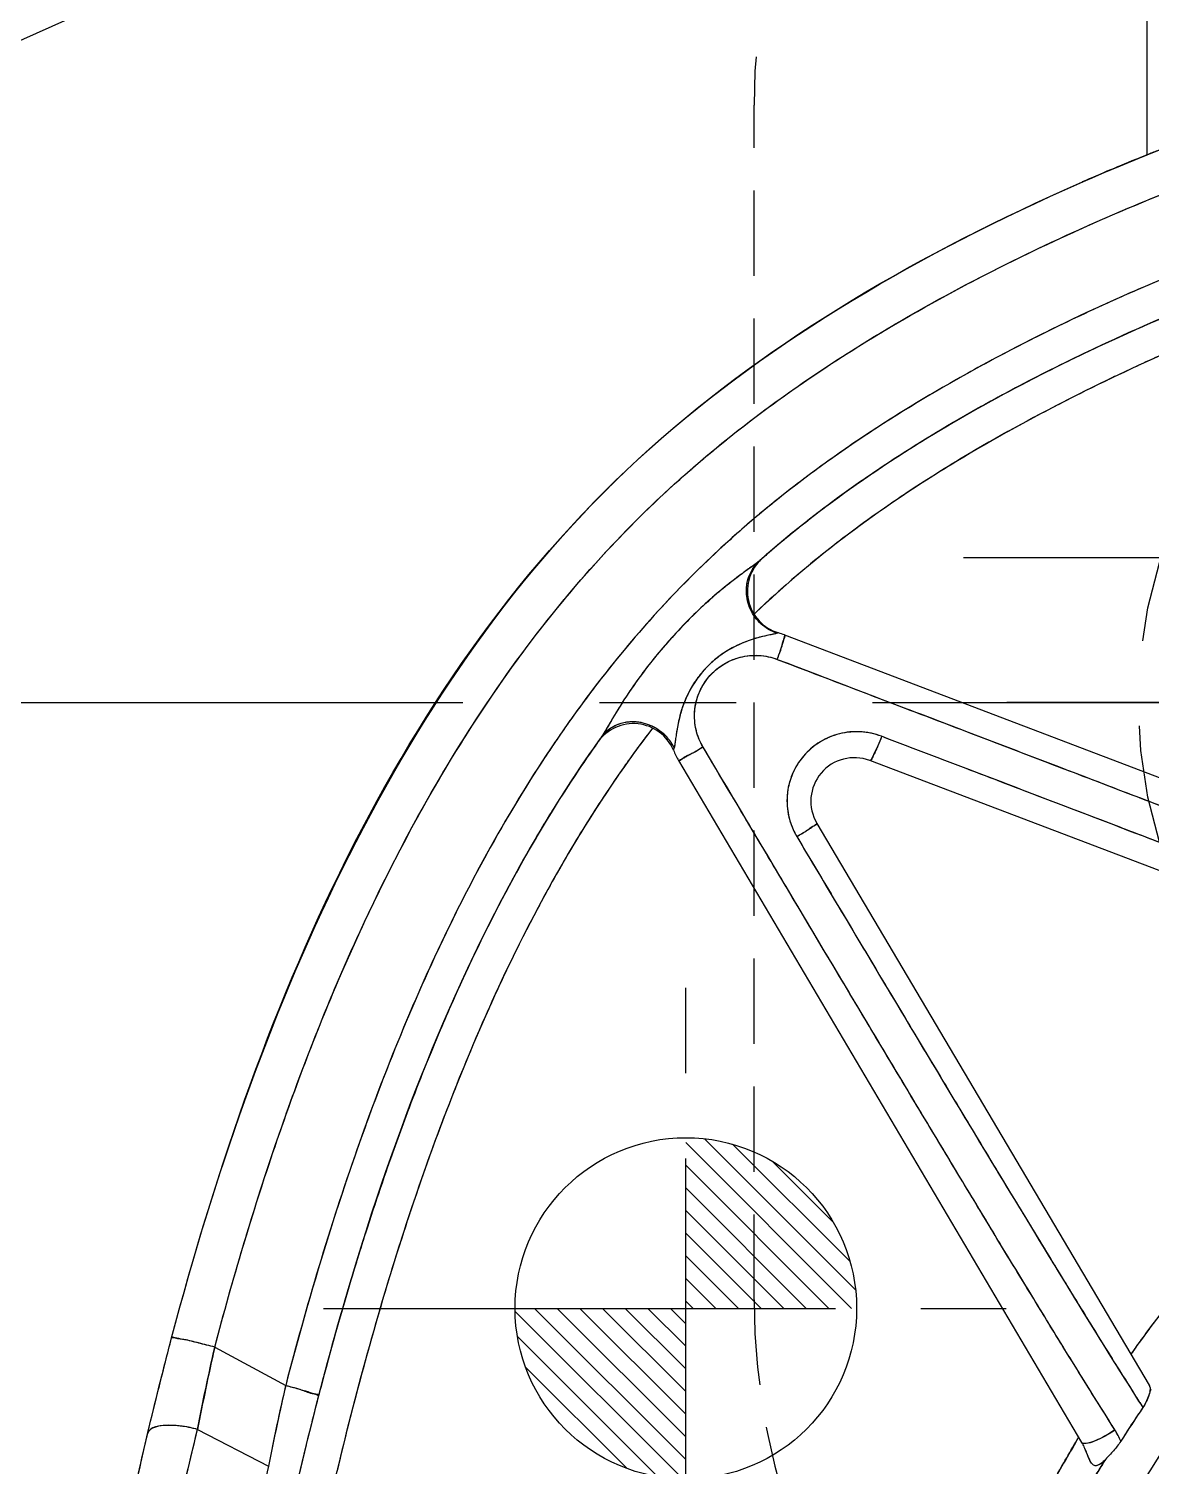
# Model space of a CAD drawing. Header units: millimetres. Extents: x 29875 to 31218, y -21313 to -20364.
# Drawn here: x 30561.32 to 30574.47, y -20653.19 to -20636.34 of the extents above; entities that cross this region are included whole.
import ezdxf

# ---------------------------------------------------------------- set-up
doc = ezdxf.new("R2010")
doc.units = ezdxf.units.MM
doc.header["$LTSCALE"] = 8
for name, pattern in [('CENTER', [2, 1.25, -0.25, 0.25, -0.25]), ('CENTER2', [1.125, 0.75, -0.125, 0.125, -0.125]), ('HIDDEN', [0.375, 0.25, -0.125]), ('HIDDEN2', [0.1875, 0.125, -0.0625])]:
    doc.linetypes.add(name, pattern=pattern)
for name, color, linetype in [('Cav-cor', 30, 'Continuous'), ('CL', 1, 'Continuous'), ('PIN', 5, 'Continuous'), ('PRODUCT', 1, 'Continuous'), ('SCREW', 52, 'HIDDEN')]:
    doc.layers.add(name, color=color, linetype=linetype)

# ---------------------------------------------------------------- blocks, each defined once
blk = doc.blocks.new('20100512.182342')
at = {"linetype": 'HIDDEN'}
blk.add_circle((0, 0), 5.5, dxfattribs=at)
at = {"layer": 'SCREW', "linetype": 'CENTER', "ltscale": 5}
for p, q in [((0, -7.042), (0, 7.042)), ((-7, 0), (7, 0))]:
    blk.add_line(p, q, dxfattribs=at)
at = {"layer": 'SCREW', "linetype": 'Continuous'}
blk.add_lwpolyline([(-1.443, 2.5), (-2.887, 0), (-1.443, -2.5), (1.443, -2.5), (2.887, 0), (1.443, 2.5)], close=True, dxfattribs=at)
at = {"layer": 'SCREW'}
for radius in [5, 3]:
    blk.add_circle((0, 0), radius, dxfattribs=at)

msp = doc.modelspace()

# ---------------------------------------------------------------- hatches: boundary and pattern name
at = {"layer": 'PIN', "linetype": 'Continuous'}
h = msp.add_hatch(dxfattribs=at)
h.set_pattern_fill('ANSI31', color=141, scale=1.5, angle=90, style=0)
h.set_pattern_definition([(135, (63869.53219, -41316.91703), (-0.1325825215, -0.1325825215), [])])
h.paths.add_polyline_path([(30569.02, -20651.339), (30567.02, -20651.339, 0.414214), (30569.02, -20653.339)])
h.paths.add_polyline_path([(30569.02, -20649.339), (30569.02, -20651.339), (30571.02, -20651.339, 0.414214)])

# ---------------------------------------------------------------- linework, layer by layer
at = {"linetype": 'HIDDEN2'}
msp.add_lwpolyline([(30569.82, -20651.239), (30569.82, -20637.239, -0.414214), (30577.82, -20629.239), (30601.82, -20629.239, -0.414214), (30609.82, -20637.239), (30609.82, -20651.239, -0.414214), (30601.82, -20659.239), (30577.82, -20659.239, -0.414214)], format="xyb", close=True, dxfattribs=at)
at = {"color": 8, "linetype": 'HIDDEN', "ltscale": 0.7}
msp.add_circle((30552.82, -20617.239), 21, dxfattribs=at)
at = {"layer": 'Cav-cor', "color": 241}
for p, q in [((30574.421, -20627.301), (30574.421, -20637.822)), ((30569.911, -20642.555), (30569.888, -20642.574)), ((30570.177, -20643.448), (30578.848, -20646.749)), ((30573.659, -20652.911), (30568.936, -20644.92)), ((30578.211, -20647.598), (30571.176, -20644.919)), ((30570.555, -20645.656), (30574.446, -20652.239)), ((30563.502, -20651.794), (30564.333, -20652.242)), ((30574.035, -20651.965), (30574.054, -20651.994)), ((30574.456, -20652.314), (30574.471, -20652.292)), ((30563.301, -20652.758), (30564.132, -20653.189)), ((30573.588, -20652.907), (30573.604, -20652.879)), ((30573.604, -20652.879), (30573.622, -20652.849))]:
    msp.add_line(p, q, dxfattribs=at)
for centre, radius, start, end in [((30577.838, -20651.574), 12.008, 130.9394, 131.2904), ((30570.251, -20642.935), 0.51, 131.2905, 253.4039), ((30570.203, -20642.927), 0.473, 140.5473, 156.5653), ((30570.195, -20642.92), 0.462, 131.4526, 140.5622), ((30577.797, -20651.528), 11.946, 131.2905, 131.453), ((30569.814, -20644.401), 1.02, 69.1583, 73.4039), ((30568.405, -20644.997), 0.51, 22.9407, 144.5932), ((30580.12, -20653.315), 14.877, 144.6247, 148.2039), ((30579.456, -20652.853), 14.069, 144.3428, 144.545), ((30569.814, -20644.401), 1.02, 202.9408, 210.5854), ((30570.994, -20645.396), 0.51, 69.1583, 210.5854), ((30581.043, -20653.896), 15.968, 148.1742, 149.0917), ((30584.937, -20655.987), 20.389, 152.8191, 156.1752), ((30600.168, -20661.543), 36.619, 162.9382, 165.3278), ((30595.659, -20659.003), 32.956, 167.3642, 169.0766), ((30658.996, -20598.932), 100.154, 211.99219, 212.23093), ((30596.473, -20659.545), 32.96, 167.1986, 168.8817), ((30603.208, -20662.361), 39.768, 165.2973, 165.4381), ((30649.019, -20605.216), 88.363, 212.23495, 212.35272), ((30574.323, -20652.283), 0.137, 346.7798, 351.5544), ((30574.344, -20652.286), 0.115, 351.5639, 356.9764), ((30588.176, -20661.813), 16.65, 145.9981, 147.6236), ((30573.334, -20653.213), 0.841, 22.0668, 32.2559), ((30592.746, -20664.215), 22.246, 149.4488, 151.1204), ((30573.22, -20653.17), 0.51, 23.847, 30.5854), ((30589.515, -20662.731), 18.311, 148.2992, 150.0103)]:
    msp.add_arc(centre, radius, start, end, dxfattribs=at)
for points in [[(30574.421, -20637.822), (30575.881, -20637.238), (30577.39, -20636.8), (30578.918, -20636.591)], [(30568.754, -20644.603), (30568.701, -20644.556), (30568.638, -20644.519), (30568.571, -20644.496)], [(30574.459, -20652.292), (30574.463, -20652.292), (30574.467, -20652.292), (30574.471, -20652.292)]]:
    msp.add_open_spline(points, degree=3, dxfattribs=at)
for points, knots in [([(30563.502, -20651.794), (30563.769, -20650.782), (30564.381, -20648.778), (30565.417, -20646.366), (30566.463, -20644.551), (30567.37, -20643.267), (30568.239, -20642.284), (30569.002, -20641.566), (30569.806, -20640.896), (30570.879, -20640.142), (30572.24, -20639.356), (30573.653, -20638.669), (30575.587, -20637.867), (30577.605, -20637.27), (30579.68, -20636.967), (30580.729, -20636.934), (30581.252, -20636.945)], [0, 0, 0, 0, 0.124982, 0.249924, 0.312427, 0.374929, 0.437425, 0.468684, 0.499945, 0.56245, 0.624963, 0.687484, 0.750007, 0.874949, 0.937473, 1, 1, 1, 1]), ([(30564.969, -20675.165), (30564.935, -20675.034), (30564.52, -20673.519), (30562.784, -20669.729), (30561.224, -20662.089), (30562.402, -20651.902), (30566.219, -20642.287), (30571.82, -20638.931), (30574.038, -20637.976), (30574.421, -20637.822)], [0, 0, 0, 0, 0.009599, 0.111218, 0.291735, 0.549911, 0.832713, 0.971362, 1, 1, 1, 1]), ([(30580.199, -20637.884), (30579.719, -20637.91), (30578.76, -20638.016), (30576.876, -20638.421), (30575.053, -20639.058), (30573.301, -20639.853), (30571.601, -20640.753), (30570.003, -20641.847), (30568.63, -20643.199), (30567.724, -20644.325), (30566.936, -20645.536), (30566.029, -20647.233), (30565.124, -20649.467), (30564.574, -20651.312), (30564.333, -20652.242)], [0, 0, 0, 0, 0.062562, 0.125113, 0.250111, 0.312641, 0.375164, 0.50003, 0.562525, 0.625022, 0.687525, 0.750031, 0.874998, 1, 1, 1, 1]), ([(30579.519, -20638.366), (30578.73, -20638.452), (30576.916, -20638.817), (30574.192, -20639.843), (30571.708, -20641.158), (30570.442, -20642.088), (30569.914, -20642.551)], [0, 0, 0, 0, 0.232729, 0.537962, 0.790975, 1, 1, 1, 1]), ([(30579.35, -20638.714), (30578.518, -20638.825), (30577.262, -20639.135), (30575.627, -20639.719), (30574.382, -20640.249), (30573.16, -20640.849), (30571.974, -20641.526), (30570.843, -20642.298), (30570.147, -20642.89), (30569.819, -20643.206)], [0, 0, 0, 0, 0.235748, 0.361238, 0.488212, 0.615827, 0.743751, 0.871837, 1, 1, 1, 1]), ([(30569.839, -20642.613), (30569.827, -20642.622), (30569.773, -20642.662), (30569.719, -20642.701), (30569.678, -20642.731)], [0, 0, 0, 0, 0.236486, 1, 1, 1, 1]), ([(30569.889, -20642.574), (30569.885, -20642.577), (30569.869, -20642.59), (30569.852, -20642.603), (30569.839, -20642.613)], [0, 0, 0, 0, 0.221615, 1, 1, 1, 1]), ([(30569.678, -20642.731), (30569.52, -20642.848), (30569.212, -20643.1), (30568.796, -20643.532), (30568.483, -20643.925), (30568.261, -20644.258), (30568.16, -20644.429), (30568.11, -20644.513)], [0, 0, 0, 0, 0.246907, 0.49865, 0.751141, 0.876938, 1, 1, 1, 1]), ([(30569.729, -20642.943), (30569.729, -20642.925), (30569.731, -20642.856), (30569.748, -20642.787), (30569.769, -20642.739)], [0, 0, 0, 0, 0.252368, 1, 1, 1, 1]), ([(30569.863, -20643.481), (30569.745, -20643.514), (30569.513, -20643.608), (30569.219, -20643.846), (30569.013, -20644.165), (30568.943, -20644.407), (30568.921, -20644.53)], [0, 0, 0, 0, 0.246402, 0.497615, 0.749736, 1, 1, 1, 1]), ([(30570.004, -20643.448), (30569.993, -20643.45), (30569.946, -20643.46), (30569.898, -20643.471), (30569.863, -20643.481)], [0, 0, 0, 0, 0.237645, 1, 1, 1, 1]), ([(30570.087, -20643.429), (30570.075, -20643.433), (30570.048, -20643.439), (30570.02, -20643.444), (30570.004, -20643.448)], [0, 0, 0, 0, 0.426024, 1, 1, 1, 1]), ([(30570.09, -20643.734), (30570.104, -20643.698), (30570.123, -20643.646), (30570.146, -20643.58), (30570.159, -20643.537), (30570.169, -20643.502), (30570.176, -20643.474), (30570.178, -20643.459), (30570.179, -20643.448), (30570.177, -20643.448)], [0, 0, 0, 0, 0.381144, 0.553425, 0.703698, 0.827025, 0.918856, 0.976489, 1, 1, 1, 1]), ([(30569.222, -20644.762), (30569.184, -20644.699), (30569.129, -20644.561), (30569.113, -20644.339), (30569.165, -20644.122), (30569.282, -20643.931), (30569.45, -20643.785), (30569.655, -20643.698), (30569.877, -20643.677), (30570.022, -20643.708), (30570.09, -20643.734)], [0, 0, 0, 0, 0.125034, 0.250151, 0.375299, 0.500434, 0.625492, 0.750419, 0.875238, 1, 1, 1, 1]), ([(30570.09, -20643.734), (30571.284, -20644.189), (30573.067, -20644.869), (30575.421, -20645.771), (30576.581, -20646.222), (30577.152, -20646.447)], [0, 0, 0, 0, 0.50656, 0.756679, 1, 1, 1, 1]), ([(30568.63, -20644.54), (30568.026, -20645.326), (30567.254, -20646.611), (30566.439, -20648.421), (30565.737, -20650.281), (30565.038, -20652.67), (30564.619, -20654.616), (30564.45, -20655.597)], [0, 0, 0, 0, 0.24946, 0.374394, 0.49938, 0.749516, 1, 1, 1, 1]), ([(30568.11, -20644.513), (30568.096, -20644.538), (30568.068, -20644.585), (30568.04, -20644.631), (30568.025, -20644.652)], [0, 0, 0, 0, 0.530768, 1, 1, 1, 1]), ([(30568.172, -20644.523), (30568.157, -20644.531), (30568.101, -20644.565), (30568.053, -20644.612), (30568.025, -20644.652)], [0, 0, 0, 0, 0.252533, 1, 1, 1, 1]), ([(30568.365, -20644.468), (30568.348, -20644.469), (30568.281, -20644.477), (30568.216, -20644.499), (30568.172, -20644.523)], [0, 0, 0, 0, 0.254082, 1, 1, 1, 1]), ([(30568.571, -20644.496), (30568.554, -20644.49), (30568.488, -20644.471), (30568.417, -20644.464), (30568.365, -20644.468)], [0, 0, 0, 0, 0.253307, 1, 1, 1, 1]), ([(30568.921, -20644.53), (30568.917, -20644.552), (30568.909, -20644.596), (30568.901, -20644.661), (30568.893, -20644.719), (30568.888, -20644.755), (30568.883, -20644.77)], [0, 0, 0, 0, 0.281894, 0.553623, 0.803809, 1, 1, 1, 1]), ([(30567.989, -20644.702), (30567.445, -20645.468), (30566.063, -20647.877), (30564.797, -20651.75), (30564.185, -20654.628), (30564.02, -20655.594)], [0, 0, 0, 0, 0.260758, 0.751122, 1, 1, 1, 1]), ([(30568.883, -20644.77), (30568.86, -20644.723), (30568.818, -20644.664), (30568.768, -20644.615), (30568.754, -20644.603)], [0, 0, 0, 0, 0.747709, 1, 1, 1, 1]), ([(30571.313, -20644.636), (30571.235, -20644.606), (30571.069, -20644.57), (30570.815, -20644.594), (30570.581, -20644.694), (30570.388, -20644.86), (30570.254, -20645.078), (30570.194, -20645.326), (30570.213, -20645.58), (30570.277, -20645.738), (30570.319, -20645.81)], [0, 0, 0, 0, 0.124864, 0.249767, 0.374684, 0.499638, 0.624645, 0.749725, 0.874844, 1, 1, 1, 1]), ([(30571.313, -20644.636), (30571.299, -20644.673), (30571.278, -20644.727), (30571.248, -20644.795), (30571.228, -20644.838), (30571.211, -20644.872), (30571.196, -20644.898), (30571.187, -20644.912), (30571.178, -20644.92), (30571.176, -20644.919)], [0, 0, 0, 0, 0.375974, 0.547683, 0.698219, 0.822337, 0.915236, 0.974188, 1, 1, 1, 1]), ([(30577.146, -20646.882), (30576.193, -20646.504), (30574.249, -20645.756), (30572.302, -20645.013), (30571.313, -20644.636)], [0, 0, 0, 0, 0.491889, 1, 1, 1, 1]), ([(30569.222, -20644.762), (30569.204, -20644.773), (30569.169, -20644.794), (30569.117, -20644.824), (30569.068, -20644.851), (30569.025, -20644.875), (30568.99, -20644.895), (30568.965, -20644.908), (30568.951, -20644.915), (30568.943, -20644.918), (30568.939, -20644.919), (30568.936, -20644.92), (30568.936, -20644.92)], [0, 0, 0, 0, 0.189962, 0.376229, 0.54947, 0.701767, 0.827388, 0.920965, 0.95458, 0.979044, 0.994138, 1, 1, 1, 1]), ([(30574.046, -20652.764), (30573.635, -20652.112), (30572.824, -20650.79), (30571.218, -20648.121), (30570.02, -20646.107), (30569.222, -20644.762)], [0, 0, 0, 0, 0.247466, 0.49783, 1, 1, 1, 1]), ([(30570.319, -20645.81), (30570.351, -20645.791), (30570.396, -20645.764), (30570.453, -20645.729), (30570.488, -20645.706), (30570.516, -20645.687), (30570.537, -20645.673), (30570.549, -20645.663), (30570.554, -20645.658), (30570.556, -20645.656), (30570.555, -20645.656)], [0, 0, 0, 0, 0.386669, 0.559524, 0.70948, 0.83193, 0.922593, 0.978782, 0.993577, 1, 1, 1, 1]), ([(30570.319, -20645.81), (30570.935, -20646.844), (30571.859, -20648.393), (30573.097, -20650.445), (30573.721, -20651.462), (30574.035, -20651.965)], [0, 0, 0, 0, 0.502139, 0.75231, 1, 1, 1, 1]), ([(30574.234, -20651.88), (30574.429, -20651.599), (30574.838, -20651.063), (30575.311, -20650.578), (30575.567, -20650.369)], [0, 0, 0, 0, 0.508158, 1, 1, 1, 1]), ([(30563.502, -20651.794), (30563.44, -20651.777), (30563.35, -20651.754), (30563.234, -20651.726), (30563.16, -20651.71), (30563.097, -20651.697), (30563.054, -20651.689), (30563.027, -20651.685), (30563.013, -20651.683), (30563.004, -20651.683), (30562.999, -20651.684), (30562.998, -20651.684)], [0, 0, 0, 0, 0.371324, 0.540551, 0.690134, 0.814701, 0.909904, 0.945284, 0.972102, 0.990279, 1, 1, 1, 1]), ([(30564.333, -20652.242), (30564.382, -20652.255), (30564.455, -20652.275), (30564.546, -20652.301), (30564.604, -20652.318), (30564.651, -20652.334), (30564.683, -20652.345), (30564.701, -20652.352), (30564.71, -20652.356), (30564.715, -20652.359), (30564.718, -20652.362), (30564.718, -20652.363)], [0, 0, 0, 0, 0.381526, 0.554359, 0.705205, 0.828976, 0.920936, 0.953989, 0.978136, 0.993276, 1, 1, 1, 1]), ([(30574.446, -20652.239), (30574.449, -20652.243), (30574.457, -20652.259), (30574.46, -20652.278), (30574.459, -20652.292)], [0, 0, 0, 0, 0.255943, 1, 1, 1, 1]), ([(30574.456, -20652.314), (30574.453, -20652.328), (30574.434, -20652.394), (30574.403, -20652.456), (30574.373, -20652.501)], [0, 0, 0, 0, 0.205347, 1, 1, 1, 1]), ([(30571.621, -20666.572), (30571.61, -20665.957), (30571.604, -20664.727), (30571.669, -20662.883), (30571.83, -20661.045), (30572.106, -20659.222), (30572.463, -20657.729), (30572.839, -20656.565), (30573.277, -20655.429), (30573.936, -20654.064), (30574.578, -20653.036), (30574.925, -20652.544)], [0, 0, 0, 0, 0.125734, 0.251483, 0.377198, 0.502786, 0.628076, 0.690556, 0.752871, 0.876879, 1, 1, 1, 1]), ([(30562.62, -20656.057), (30562.667, -20655.775), (30562.862, -20654.668), (30563.101, -20653.57), (30563.301, -20652.758)], [0, 0, 0, 0, 0.255068, 1, 1, 1, 1]), ([(30563.301, -20652.758), (30563.244, -20652.742), (30563.132, -20652.719), (30562.973, -20652.706), (30562.843, -20652.716), (30562.769, -20652.741), (30562.744, -20652.761)], [0, 0, 0, 0, 0.31256, 0.600902, 0.835364, 1, 1, 1, 1]), ([(30574.046, -20652.764), (30574.015, -20652.786), (30573.951, -20652.826), (30573.856, -20652.876), (30573.77, -20652.91), (30573.716, -20652.923), (30573.693, -20652.923)], [0, 0, 0, 0, 0.292029, 0.580496, 0.826278, 1, 1, 1, 1]), ([(30573.772, -20653.153), (30573.763, -20653.14), (30573.747, -20653.111), (30573.72, -20653.047), (30573.701, -20652.997), (30573.686, -20652.964)], [0, 0, 0, 0, 0.227624, 0.4735, 1, 1, 1, 1]), ([(30574.114, -20652.897), (30574.089, -20652.936), (30574.032, -20653.009), (30573.968, -20653.075), (30573.936, -20653.109)], [0, 0, 0, 0, 0.503986, 1, 1, 1, 1]), ([(30573.936, -20653.109), (30573.925, -20653.121), (30573.908, -20653.137), (30573.891, -20653.151), (30573.887, -20653.154)], [0, 0, 0, 0, 0.755859, 1, 1, 1, 1]), ([(30564.132, -20653.189), (30564.069, -20653.451), (30563.821, -20654.53), (30563.616, -20655.619), (30563.487, -20656.446)], [0, 0, 0, 0, 0.243435, 1, 1, 1, 1]), ([(30573.887, -20653.154), (30573.877, -20653.162), (30573.857, -20653.175), (30573.824, -20653.186), (30573.791, -20653.178), (30573.778, -20653.161), (30573.772, -20653.153)], [0, 0, 0, 0, 0.284522, 0.538181, 0.76251, 1, 1, 1, 1])]:
    msp.add_open_spline(points, degree=3, knots=knots, dxfattribs=at)
at = {"layer": 'CL', "color": 6, "linetype": 'CENTER', "ltscale": 0.8}
msp.add_line((30558.408, -20644.239), (30605.682, -20644.239), dxfattribs=at)
at = {"layer": 'PIN', "color": 141, "linetype": 'CENTER2'}
for p, q in [((30572.274, -20642.539), (30580.765, -20642.539)), ((30569.02, -20655.584), (30569.02, -20647.093)), ((30564.774, -20651.339), (30573.265, -20651.339))]:
    msp.add_line(p, q, dxfattribs=at)
at = {"layer": 'PIN', "color": 141, "linetype": 'Continuous'}
msp.add_circle((30569.02, -20651.339), 2, dxfattribs=at)
at = {"layer": 'PRODUCT'}
for p, q in [((30570.177, -20643.448), (30578.848, -20646.749)), ((30573.659, -20652.911), (30568.936, -20644.92)), ((30578.211, -20647.598), (30571.176, -20644.919)), ((30570.555, -20645.656), (30574.446, -20652.239)), ((30563.502, -20651.794), (30564.333, -20652.242)), ((30563.301, -20652.758), (30564.132, -20653.189))]:
    msp.add_line(p, q, dxfattribs=at)
for centre, radius, start, end in [((30570.251, -20642.935), 0.51, 131.2904, 253.404), ((30569.814, -20644.401), 1.02, 69.1583, 73.4038), ((30568.405, -20644.997), 0.51, 22.9406, 144.5932), ((30569.814, -20644.401), 1.02, 202.9409, 210.5854), ((30570.994, -20645.396), 0.51, 69.1583, 210.5854), ((30573.22, -20653.17), 0.51, 23.847, 30.5854)]:
    msp.add_arc(centre, radius, start, end, dxfattribs=at)
for points, start_tangent, end_tangent in [([(30562.997, -20651.685), (30568.324, -20641.517), (30573.283, -20638.311), (30580.165, -20636.473), (30581.248, -20636.457)], (0.255582, 0.966787), (0.999803, -0.019852)), ([(30563.502, -20651.794), (30564.208, -20649.441), (30565.002, -20647.376), (30565.875, -20645.589), (30566.81, -20644.072), (30567.79, -20642.804), (30568.768, -20641.789), (30569.762, -20640.95), (30570.856, -20640.184), (30572.062, -20639.473), (30573.333, -20638.833), (30574.572, -20638.294), (30575.696, -20637.875), (30576.701, -20637.561), (30577.618, -20637.326), (30578.467, -20637.157), (30579.251, -20637.042), (30579.974, -20636.974), (30580.64, -20636.945), (30581.252, -20636.945)], (0.255559, 0.966793), (0.999803, -0.019855)), ([(30574.53, -20637.779), (30574.404, -20637.829)], (-0.930205, -0.367041), (-0.928104, -0.372322)), ([(30580.199, -20637.884), (30578.685, -20638.053), (30577.355, -20638.338), (30576.182, -20638.685), (30575.14, -20639.061), (30574.208, -20639.448), (30573.38, -20639.831), (30572.651, -20640.202), (30571.987, -20640.572), (30571.356, -20640.957), (30570.73, -20641.379), (30570.085, -20641.866), (30569.618, -20642.26)], (-0.998497, -0.054798), (-0.748719, -0.662888)), ([(30574.328, -20637.86), (30573.663, -20638.14)], (-0.92684, -0.375456), (-0.915673, -0.401924)), ([(30574.404, -20637.829), (30574.328, -20637.86)], (-0.928104, -0.372322), (-0.92684, -0.375456)), ([(30579.818, -20638.337), (30577.153, -20638.83), (30574.047, -20639.98), (30571.635, -20641.275), (30569.906, -20642.559)], (-0.996339, -0.085495), (-0.750753, -0.660583)), ([(30578.617, -20638.495), (30577.153, -20638.83), (30574.047, -20639.98), (30573.758, -20640.115)], (-0.984681, -0.174365), (-0.903601, -0.428376)), ([(30579.35, -20638.714), (30578.439, -20638.871), (30577.555, -20639.087), (30576.737, -20639.334), (30575.997, -20639.593), (30575.329, -20639.853), (30574.712, -20640.114), (30574.11, -20640.389), (30573.931, -20640.475)], (-0.99121, -0.132297), (-0.900435, -0.434992)), ([(30573.758, -20640.115), (30571.635, -20641.275), (30569.969, -20642.503)], (-0.903601, -0.428376), (-0.755401, -0.655263)), ([(30573.931, -20640.475), (30573.482, -20640.698), (30572.797, -20641.062), (30572.045, -20641.503), (30571.249, -20642.03), (30570.482, -20642.615), (30570.191, -20642.863)], (-0.900435, -0.434992), (-0.750438, -0.660941)), ([(30569.618, -20642.26), (30569.404, -20642.453), (30568.696, -20643.167), (30568.002, -20643.994), (30567.69, -20644.414)], (-0.748719, -0.662888), (-0.581692, -0.813409)), ([(30569.969, -20642.503), (30569.914, -20642.551)], (-0.755401, -0.655263), (-0.751374, -0.659876)), ([(30569.767, -20642.666), (30569.735, -20642.689), (30569.678, -20642.731)], (-0.807706, -0.589586), (-0.802832, -0.596205)), ([(30569.889, -20642.574), (30569.827, -20642.622), (30569.767, -20642.666)], (-0.748253, -0.663414), (-0.807706, -0.589586)), ([(30569.769, -20642.739), (30569.889, -20642.574)], (0.397732, 0.917502), (0.74997, 0.661471)), ([(30569.906, -20642.559), (30569.889, -20642.574)], (-0.750753, -0.660583), (-0.749499, -0.662006)), ([(30569.678, -20642.731), (30569.622, -20642.773), (30569.494, -20642.873), (30569.353, -20642.99), (30569.2, -20643.128), (30568.858, -20643.476), (30568.685, -20643.677), (30568.53, -20643.873), (30568.295, -20644.21), (30568.205, -20644.354), (30568.168, -20644.415)], (-0.802832, -0.596205), (-0.512357, -0.858773)), ([(30569.903, -20643.321), (30569.777, -20643.149), (30569.729, -20642.943), (30569.769, -20642.739)], (-0.742323, 0.670043), (0.397732, 0.917502)), ([(30570.09, -20642.953), (30569.819, -20643.206)], (-0.742684, -0.669642), (-0.720637, -0.693312)), ([(30570.166, -20642.885), (30570.09, -20642.953)], (-0.74852, -0.663112), (-0.742684, -0.669642)), ([(30570.191, -20642.863), (30570.166, -20642.885)], (-0.750438, -0.660941), (-0.74852, -0.663112)), ([(30570.087, -20643.429), (30569.903, -20643.321)], (-0.946536, 0.322599), (-0.742323, 0.670043)), ([(30569.863, -20643.481), (30569.774, -20643.509), (30569.673, -20643.547), (30569.562, -20643.601), (30569.439, -20643.677), (30569.31, -20643.782), (30569.188, -20643.913), (30569.088, -20644.059), (30569.017, -20644.2), (30568.971, -20644.325), (30568.941, -20644.434), (30568.921, -20644.53)], (-0.963645, -0.267187), (-0.177613, -0.9841)), ([(30569.94, -20643.462), (30569.863, -20643.481)], (-0.97436, -0.224994), (-0.963645, -0.267187)), ([(30570.055, -20643.437), (30570.004, -20643.448), (30569.94, -20643.462)], (-0.97794, -0.208888), (-0.97436, -0.224994)), ([(30570.087, -20643.429), (30570.055, -20643.437)], (-0.940302, -0.340341), (-0.97794, -0.208888)), ([(30570.099, -20643.423), (30570.087, -20643.429)], (-0.973473, -0.228802), (-0.937078, -0.34912)), ([(30570.09, -20643.734), (30570.141, -20643.593), (30570.172, -20643.489), (30570.177, -20643.448)], (0.354191, 0.935173), (-0.934703, 0.355429)), ([(30570.105, -20643.423), (30570.099, -20643.423)], (-0.958414, 0.28538), (-0.973473, -0.228802)), ([(30569.222, -20644.762), (30569.178, -20644.675), (30569.143, -20644.572), (30569.124, -20644.453), (30569.126, -20644.319), (30569.158, -20644.174), (30569.226, -20644.027), (30569.332, -20643.893), (30569.466, -20643.789), (30569.609, -20643.724), (30569.747, -20643.692), (30569.875, -20643.688), (30569.99, -20643.704), (30570.09, -20643.734)], (-0.51058, 0.85983), (0.934366, -0.356315)), ([(30570.09, -20643.734), (30571.29, -20644.192), (30572.385, -20644.609), (30573.385, -20644.991), (30574.303, -20645.343), (30575.15, -20645.668), (30575.923, -20645.967), (30576.624, -20646.24), (30577.151, -20646.447)], (0.93437, -0.356303), (0.93011, -0.367281)), ([(30567.654, -20644.464), (30567.324, -20644.951), (30566.661, -20646.062), (30566.021, -20647.346), (30565.414, -20648.804), (30564.853, -20650.427), (30564.333, -20652.242)], (-0.578239, -0.815868), (-0.251404, -0.967882)), ([(30567.69, -20644.414), (30567.654, -20644.464)], (-0.581692, -0.813409), (-0.578239, -0.815868)), ([(30568.168, -20644.415), (30568.131, -20644.478), (30568.071, -20644.58), (30568.025, -20644.652)], (-0.512357, -0.858773), (-0.583768, -0.811921)), ([(30568.172, -20644.523), (30568.109, -20644.563), (30568.025, -20644.652)], (-0.879717, -0.475498), (-0.583039, -0.812444)), ([(30568.571, -20644.496), (30568.469, -20644.471), (30568.339, -20644.47), (30568.217, -20644.501), (30568.172, -20644.523)], (-0.944548, 0.328374), (-0.879717, -0.475498)), ([(30568.883, -20644.77), (30568.811, -20644.66), (30568.713, -20644.57), (30568.596, -20644.505), (30568.571, -20644.496)], (-0.442864, 0.896589), (-0.944548, 0.328374)), ([(30568.63, -20644.54), (30568.624, -20644.548)], (-0.609201, -0.793016), (-0.608589, -0.793485)), ([(30568.921, -20644.53), (30568.908, -20644.611), (30568.898, -20644.68), (30568.891, -20644.734), (30568.883, -20644.77)], (-0.177613, -0.9841), (-0.309444, -0.950918)), ([(30567.989, -20644.702), (30566.537, -20647.2), (30564.718, -20652.363)], (-0.579381, -0.815057), (-0.251428, -0.967876)), ([(30567.989, -20644.702), (30567.475, -20645.476)], (-0.579377, -0.81506), (-0.527374, -0.849633)), ([(30568.025, -20644.652), (30567.989, -20644.702)], (-0.582935, -0.812518), (-0.579381, -0.815057)), ([(30568.624, -20644.548), (30568.328, -20644.949)], (-0.608589, -0.793485), (-0.578625, -0.815593)), ([(30571.313, -20644.636), (30571.05, -20644.583), (30570.79, -20644.615), (30570.568, -20644.717), (30570.402, -20644.863), (30570.29, -20645.031), (30570.225, -20645.212), (30570.205, -20645.405), (30570.233, -20645.606), (30570.295, -20645.766)], (-0.934434, 0.356136), (0.457266, -0.88933)), ([(30571.313, -20644.636), (30571.254, -20644.781), (30571.204, -20644.885), (30571.176, -20644.919)], (-0.353684, -0.935365), (-0.934594, 0.355717)), ([(30577.146, -20646.882), (30576.638, -20646.681), (30576.077, -20646.462), (30575.459, -20646.223), (30574.78, -20645.961), (30574.034, -20645.675), (30573.209, -20645.36), (30572.303, -20645.014), (30571.313, -20644.636)], (-0.929675, 0.36838), (-0.934388, 0.356258)), ([(30568.883, -20644.77), (30568.876, -20644.791), (30568.878, -20644.795)], (-0.312988, -0.949757), (0.694707, -0.719293)), ([(30569.222, -20644.762), (30569.082, -20644.843), (30568.976, -20644.902), (30568.936, -20644.92)], (-0.859752, -0.510712), (-0.508825, 0.86087)), ([(30574.003, -20652.695), (30573.758, -20652.304), (30573.441, -20651.793), (30573.095, -20651.228), (30572.719, -20650.61), (30572.316, -20649.944), (30571.898, -20649.249), (30571.481, -20648.554), (30571.061, -20647.851), (30570.634, -20647.136), (30570.194, -20646.397), (30569.728, -20645.614), (30569.222, -20644.762)], (-0.532609, 0.846361), (-0.510599, 0.859819)), ([(30568.328, -20644.949), (30568.223, -20645.099), (30567.837, -20645.688), (30567.455, -20646.338), (30567.064, -20647.08), (30566.657, -20647.949), (30566.242, -20648.955), (30565.849, -20650.039), (30565.497, -20651.142), (30565.185, -20652.248), (30564.909, -20653.349), (30564.667, -20654.447), (30564.45, -20655.597)], (-0.578625, -0.815593), (-0.169782, -0.985482)), ([(30567.475, -20645.476), (30567.342, -20645.694)], (-0.527374, -0.849633), (-0.513702, -0.857969)), ([(30567.342, -20645.694), (30566.896, -20646.487)], (-0.513702, -0.857969), (-0.467556, -0.883964)), ([(30570.319, -20645.81), (30570.441, -20645.736), (30570.527, -20645.68), (30570.555, -20645.656)], (0.859115, 0.511782), (-0.508914, 0.860817)), ([(30570.295, -20645.766), (30570.319, -20645.81)], (0.457266, -0.88933), (0.511266, -0.859422)), ([(30570.319, -20645.81), (30570.813, -20646.639), (30571.321, -20647.49), (30571.838, -20648.354), (30572.354, -20649.212), (30572.834, -20650.007), (30573.27, -20650.724), (30573.669, -20651.374), (30574.035, -20651.965), (30574.275, -20652.347)], (0.51142, -0.859331), (0.533394, -0.845867)), ([(30566.285, -20647.751), (30566.143, -20648.078)], (-0.404716, -0.914443), (-0.39038, -0.920654)), ([(30566.143, -20648.078), (30565.778, -20648.988)], (-0.39038, -0.920654), (-0.354107, -0.935205)), ([(30565.778, -20648.988), (30565.616, -20649.429)], (-0.354107, -0.935205), (-0.338134, -0.941098)), ([(30565.616, -20649.429), (30565.272, -20650.442)], (-0.338134, -0.941098), (-0.304766, -0.952427)), ([(30574.234, -20651.88), (30574.4, -20651.648), (30574.584, -20651.405), (30574.789, -20651.152), (30575.017, -20650.893), (30575.274, -20650.63), (30575.567, -20650.369)], (0.567853, 0.82313), (0.774704, 0.632324)), ([(30565.272, -20650.442), (30565.16, -20650.799)], (-0.304766, -0.952427), (-0.293951, -0.955821)), ([(30565.16, -20650.799), (30564.786, -20652.103)], (-0.293951, -0.955821), (-0.257999, -0.966145)), ([(30562.718, -20652.801), (30562.853, -20652.246), (30562.997, -20651.685)], (0.229948, 0.973203), (0.255582, 0.966787)), ([(30563.502, -20651.794), (30563.311, -20651.745), (30563.148, -20651.707), (30563.037, -20651.686), (30562.997, -20651.685)], (-0.966646, 0.256116), (-0.25558, -0.966788)), ([(30563.301, -20652.758), (30563.396, -20652.282), (30563.502, -20651.794)], (0.189481, 0.981884), (0.218989, 0.975727)), ([(30564.786, -20652.103), (30564.743, -20652.268)], (-0.257999, -0.966145), (-0.253805, -0.967255)), ([(30564.333, -20652.242), (30564.227, -20652.721), (30564.132, -20653.189)], (-0.221613, -0.975135), (-0.192767, -0.981244)), ([(30564.333, -20652.242), (30564.527, -20652.296), (30564.668, -20652.34), (30564.718, -20652.363)], (0.967734, -0.251974), (-0.252049, -0.967714)), ([(30564.743, -20652.268), (30564.718, -20652.363)], (-0.253805, -0.967255), (-0.251429, -0.967876)), ([(30574.446, -20652.239), (30574.457, -20652.265), (30574.459, -20652.292)], (0.508822, -0.860872), (-0.051507, -0.998673)), ([(30564.718, -20652.363), (30564.634, -20652.691), (30564.461, -20653.408)], (-0.251428, -0.967876), (-0.225705, -0.974196)), ([(30574.275, -20652.347), (30574.372, -20652.501)], (0.533394, -0.845867), (0.53514, -0.844763)), ([(30574.429, -20652.397), (30574.373, -20652.501)], (-0.386467, -0.922303), (-0.55924, -0.829006)), ([(30574.456, -20652.314), (30574.429, -20652.397)], (-0.227399, -0.973802), (-0.386467, -0.922303)), ([(30574.456, -20652.314), (30574.464, -20652.303), (30574.471, -20652.292)], (0.56946, 0.822019), (0.570688, 0.821167)), ([(30574.458, -20652.303), (30574.456, -20652.314)], (-0.145491, -0.98936), (-0.227399, -0.973802)), ([(30574.459, -20652.292), (30574.458, -20652.303)], (-0.051496, -0.998673), (-0.145491, -0.98936)), ([(30574.459, -20652.292), (30574.471, -20652.292)], (0.997991, -0.063349), (0.999614, 0.02777)), ([(30571.621, -20666.572), (30571.614, -20664.929), (30571.656, -20663.415), (30571.749, -20662.027), (30571.885, -20660.761), (30572.06, -20659.611), (30572.266, -20658.591), (30572.49, -20657.699), (30572.739, -20656.884), (30573.025, -20656.088), (30573.366, -20655.278), (30573.778, -20654.429), (30574.287, -20653.522), (30574.925, -20652.544)], (-0.018791, 0.999823), (0.576221, 0.817294)), ([(30574.373, -20652.501), (30574.242, -20652.698), (30574.114, -20652.897)], (-0.55924, -0.829006), (-0.535498, -0.844537)), ([(30562.62, -20656.057), (30562.825, -20654.918), (30563.054, -20653.814), (30563.301, -20652.758)], (0.162976, 0.98663), (0.238673, 0.9711)), ([(30563.301, -20652.758), (30563.095, -20652.718), (30562.91, -20652.712), (30562.777, -20652.741), (30562.718, -20652.801)], (-0.96524, 0.261365), (-0.229885, -0.973218)), ([(30574.046, -20652.764), (30573.924, -20652.84), (30573.801, -20652.897), (30573.706, -20652.923), (30573.659, -20652.911)], (-0.813938, -0.580952), (-0.508705, 0.860941)), ([(30574.046, -20652.764), (30574.003, -20652.695)], (-0.533385, 0.845873), (-0.532609, 0.846361)), ([(30574.114, -20652.897), (30574.083, -20652.829), (30574.046, -20652.764)], (-0.374993, 0.927028), (-0.533366, 0.845885)), ([(30562.099, -20655.975), (30562.718, -20652.801)], (0.150459, 0.988616), (0.229948, 0.973203)), ([(30573.266, -20653.47), (30573.447, -20653.15), (30573.588, -20652.907)], (0.482689, 0.875792), (0.508029, 0.86134)), ([(30573.588, -20652.907), (30573.604, -20652.879)], (0.508029, 0.86134), (0.509304, 0.860587)), ([(30573.604, -20652.879), (30573.622, -20652.849)], (0.509304, 0.860587), (0.5107, 0.859759)), ([(30573.772, -20653.153), (30573.744, -20653.102), (30573.717, -20653.038), (30573.686, -20652.964)], (-0.581743, 0.813373), (-0.404296, 0.914628)), ([(30574.114, -20652.897), (30574.03, -20653.008), (30573.936, -20653.109)], (-0.535498, -0.844537), (-0.690223, -0.723596)), ([(30573.656, -20653.578), (30573.797, -20653.337), (30573.936, -20653.109)], (0.499852, 0.866111), (0.525491, 0.850799)), ([(30573.936, -20653.109), (30573.911, -20653.133), (30573.887, -20653.154)], (-0.690223, -0.723596), (-0.794659, -0.607056)), ([(30564.132, -20653.189), (30563.895, -20654.238), (30563.677, -20655.329), (30563.487, -20656.446)], (-0.232839, -0.972515), (-0.153473, -0.988153)), ([(30573.887, -20653.154), (30573.845, -20653.178), (30573.805, -20653.181), (30573.772, -20653.153)], (-0.794648, -0.60707), (-0.581648, 0.813441))]:
    msp.add_spline(points, degree=3, dxfattribs=dict(at, start_tangent=start_tangent, end_tangent=end_tangent))

# ---------------------------------------------------------------- block references
at = {"linetype": 'Continuous', "rotation": 90.00000000000001}
msp.add_blockref('20100512.182342', (30579.82, -20644.239), dxfattribs=at)

doc.saveas('drawing.dxf')
